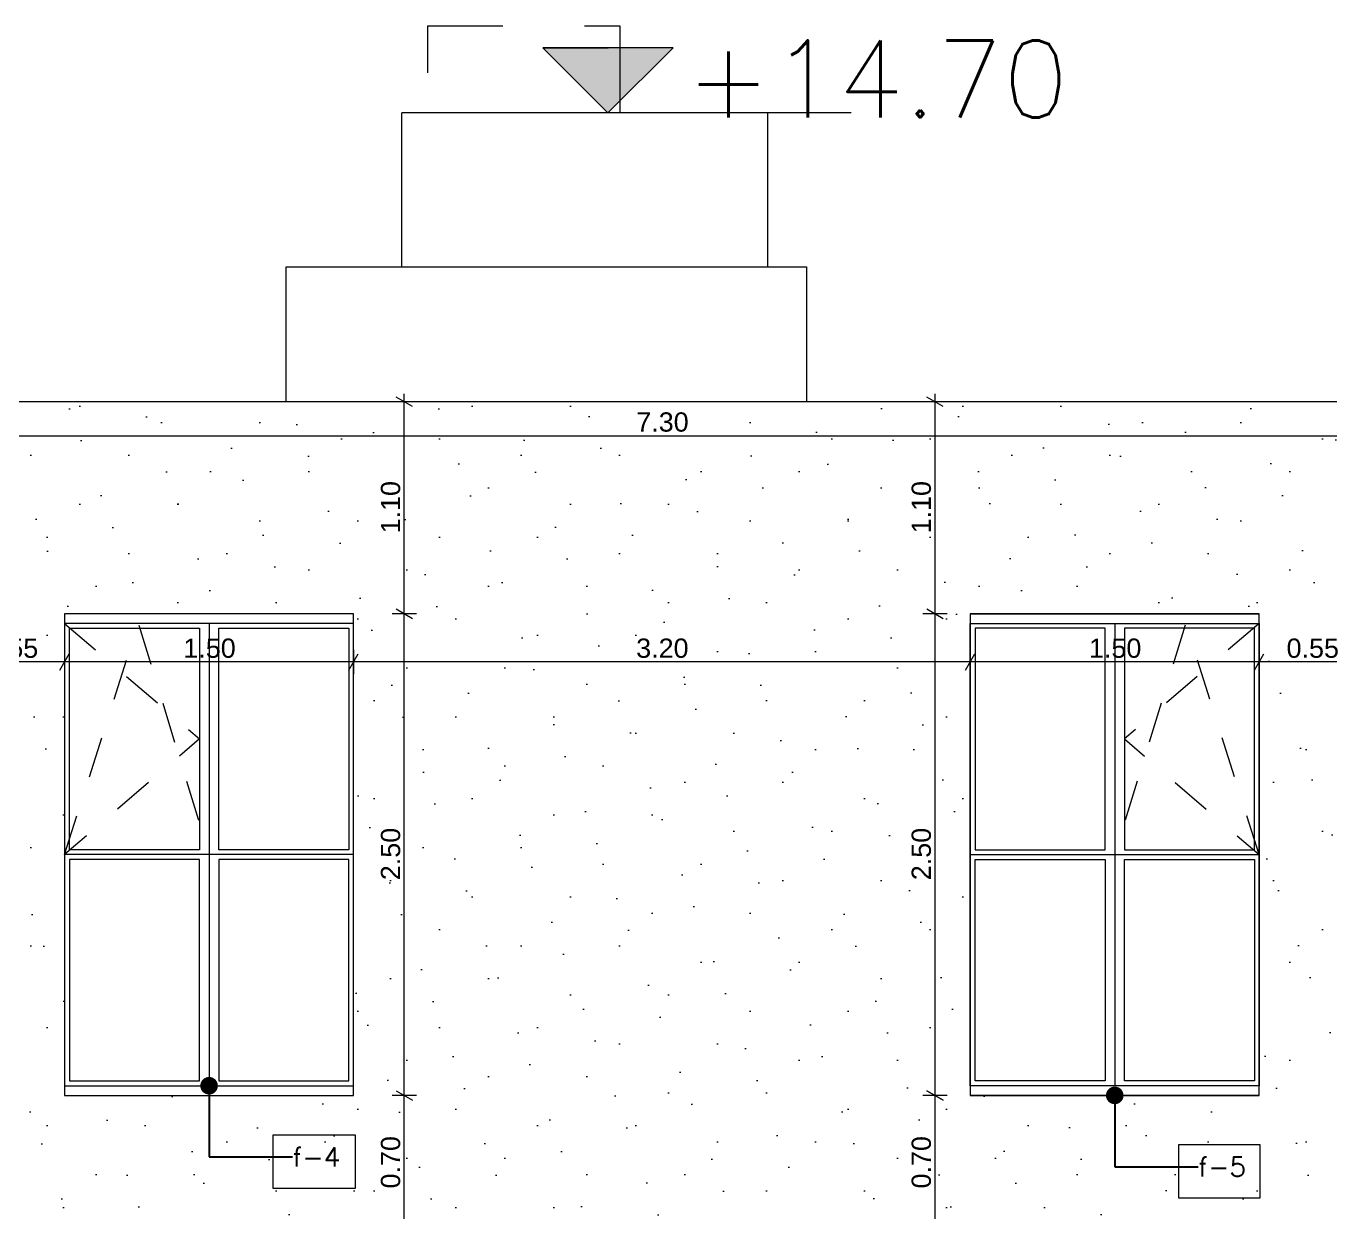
# Model space of a CAD drawing. Header units: millimetres. Extents: x 475616349 to 476941521, y 4620115302 to 4621446928.
# Drawn here: x 476739943 to 476746709, y 4620528616 to 4620534770 of the extents above; entities that cross this region are included whole.
import ezdxf

# ---------------------------------------------------------------- set-up
doc = ezdxf.new("R2010")
doc.units = ezdxf.units.MM
doc.header["$MEASUREMENT"] = 0
doc.linetypes.add('Dashed', pattern=[423.333333, 211.666667, -211.666667])
doc.linetypes.add('Long Dashed', pattern=[1058.333302, 634.99999, -423.333311])
for name, color, linetype, lineweight in [('0_Pen_No__1_Pen_No__250', 7, 'Continuous', 0), ('0_Pen_No__250_Pen_No__142', 142, 'Continuous', 0), ('0_Pen_No__7_Pen_No__250', 7, 'Continuous', 0), ('New_2D Drafting - General_Pen_No__1_Pen_No__253', 252, 'Continuous', 0), ('New_2D Drafting - General_Pen_No__2_Pen_No__250', 7, 'Continuous', 0), ('New_2D Drafting - General_Pen_No__30_Pen_No__9_Pen_No__9_Pen_No__42', 250, 'Continuous', 0), ('New_2D Drafting - General_Pen_No__30_Pen_No__9_Pen_No__9_Pen_No__7', 7, 'Continuous', 0), ('New_2D Drafting - General_Pen_No__7_Pen_No__250', 7, 'Continuous', 0), ('New_Structural - Bearing_Pen_No__7', 7, 'Continuous', 0), ('New_zoma_Pen_No__4', 7, 'Continuous', 0), ('New_zoma_Pen_No__7', 7, 'Continuous', 0), ('Structural - Bearing_Pen_No__7_Pen_No__7_Pen_No__7', 7, 'Continuous', 0), ('zoma_Pen_No__1_Pen_No__142', 142, 'Continuous', 0)]:
    doc.layers.add(name, color=color, linetype=linetype, lineweight=lineweight)
doc.layers.add('New_zoma', color=7, linetype='Continuous')
doc.styles.add('GENERATED_STYLE_1', font='arial.ttf')
doc.dimstyles.new('GENERATED_STYLE__18', dxfattribs={"dimtxt": 100, "dimasz": 64.421331, "dimexe": 0.18, "dimexo": 3, "dimgap": 0.09, "dimtad": 1, "dimtih": 1, "dimtoh": 1, "dimlfac": 0.001, "dimzin": 0, "dimdsep": 46, "dimtxsty": 'GENERATED_STYLE_1', "dimblk": 'ARROWHEAD_2', "dimblk1": 'ARROWHEAD_2', "dimblk2": 'ARROWHEAD_2', "dimcen": 0.09, "dimclrd": 7, "dimclre": 7, "dimclrt": 7, "dimadec": 0, "dimazin": 0, "dimtfac": 1, "dimtdec": 4, "dimtmove": 0, "dimatfit": 3, "dimfxl": 1, "dimtolj": 1, "dimtzin": 0, "dimarcsym": 0})
doc.dimstyles.new('GENERATED_STYLE__19', dxfattribs={"dimtxt": 100, "dimasz": 64.421331, "dimexe": 0.18, "dimexo": 3, "dimgap": 0.09, "dimtad": 1, "dimlfac": 0.001, "dimzin": 0, "dimdsep": 46, "dimtxsty": 'GENERATED_STYLE_1', "dimblk": 'ARROWHEAD_2', "dimblk1": 'ARROWHEAD_2', "dimblk2": 'ARROWHEAD_2', "dimcen": 0.09, "dimclrd": 7, "dimclre": 7, "dimclrt": 7, "dimadec": 0, "dimazin": 0, "dimtfac": 1, "dimtdec": 4, "dimtmove": 0, "dimatfit": 3, "dimfxl": 1, "dimtolj": 1, "dimtzin": 0, "dimarcsym": 0})
doc.dimstyles.new('GENERATED_STYLE__48', dxfattribs={"dimtxt": 0.18, "dimasz": 182.4, "dimexe": 0.18, "dimexo": 0.0625, "dimgap": 0.09, "dimtad": 0, "dimtih": 1, "dimtoh": 1, "dimdec": 4, "dimzin": 0, "dimdsep": 46, "dimcen": 0.09, "dimadec": 0, "dimazin": 0, "dimtfac": 1, "dimtdec": 4, "dimtmove": 0, "dimatfit": 3, "dimldrblk": 'ARROWHEAD_11', "dimfxl": 1, "dimtolj": 1, "dimtzin": 0, "dimarcsym": 0})

# ---------------------------------------------------------------- blocks, each defined once
blk = doc.blocks.new('*D922', base_point=(476577134.1, 4620325125.7))
at = {"layer": 'New_zoma_Pen_No__4', "color": 7, "linetype": 'Continuous', "lineweight": 0, "transparency": 16777216}
for p, q in [((476739616.7, 4620532686.3), (476739567.8, 4620532601.5)), ((476739592.2, 4620532580.3), (476739592.2, 4620532707.5)), ((476746916.8, 4620532686.3), (476746867.8, 4620532601.5)), ((476746892.3, 4620532580.3), (476746892.3, 4620532707.5)), ((476739592.2, 4620532643.9), (476746892.3, 4620532643.9))]:
    blk.add_line(p, q, dxfattribs=at)
at = {"layer": 'New_zoma_Pen_No__7', "color": 7, "lineweight": 0, "transparency": 16777216, "insert": (476743109.2, 4620532663.9), "char_height": 100, "attachment_point": 7, "style": 'GENERATED_STYLE_1'}
blk.add_mtext('\\A1;{\\pql;\\fArial|b0|i0|c0|p34;7.30}', dxfattribs=at)
blk = doc.blocks.new('ARROWHEAD_2')
at = {"color": 0, "linetype": 'Continuous', "lineweight": 0}
for p, q in [((0, 0), (-1, 0)), ((-0.38, -0.66), (0.38, 0.66))]:
    blk.add_line(p, q, dxfattribs=at)
blk = doc.blocks.new('*D986', base_point=(476577134.1, 4620325125.7))
at = {"layer": 'New_zoma_Pen_No__4', "color": 7, "linetype": 'Continuous', "lineweight": 0, "transparency": 16777216}
for p, q in [((476744723.2, 4620531720.4), (476744596, 4620531720.4)), ((476744617.2, 4620531744.8), (476744702, 4620531695.9)), ((476744659.6, 4620529220.4), (476744659.6, 4620531720.4)), ((476744723.2, 4620529220.4), (476744596, 4620529220.4)), ((476744617.2, 4620529244.8), (476744702, 4620529195.9)), ((476744659.6, 4620529178.9), (476744659.6, 4620529220.4))]:
    blk.add_line(p, q, dxfattribs=at)
at = {"layer": 'New_zoma_Pen_No__7', "color": 7, "lineweight": 0, "transparency": 16777216, "insert": (476744639.6, 4620530337.3), "char_height": 100, "attachment_point": 7, "rotation": 90, "style": 'GENERATED_STYLE_1'}
blk.add_mtext('\\A1;{\\pql;\\fArial|b0|i0|c0|p34;2.50}', dxfattribs=at)
blk = doc.blocks.new('*D987', base_point=(476577134.1, 4620325125.7))
at = {"layer": 'New_zoma_Pen_No__4', "color": 7, "linetype": 'Continuous', "lineweight": 0, "transparency": 16777216}
for p, q in [((476744723.2, 4620532820), (476744596, 4620532820)), ((476744702, 4620532795.5), (476744617.2, 4620532844.4)), ((476744659.6, 4620532820), (476744659.6, 4620532861.4)), ((476744659.6, 4620531720.4), (476744659.6, 4620532820)), ((476744723.2, 4620531720.4), (476744596, 4620531720.4)), ((476744617.2, 4620531744.8), (476744702, 4620531695.9))]:
    blk.add_line(p, q, dxfattribs=at)
at = {"layer": 'New_zoma_Pen_No__7', "color": 7, "lineweight": 0, "transparency": 16777216, "insert": (476744639.6, 4620532137.1), "char_height": 100, "attachment_point": 7, "rotation": 90, "style": 'GENERATED_STYLE_1'}
blk.add_mtext('\\A1;{\\pql;\\fArial|b0|i0|c0|p34;1.10}', dxfattribs=at)
blk = doc.blocks.new('*D990', base_point=(476577134.1, 4620325125.7))
at = {"layer": 'New_zoma_Pen_No__4', "color": 7, "linetype": 'Continuous', "lineweight": 0, "transparency": 16777216}
for p, q in [((476744723.2, 4620529220.4), (476744596, 4620529220.4)), ((476744702, 4620529195.9), (476744617.2, 4620529244.8)), ((476744659.6, 4620529220.4), (476744659.6, 4620529261.8)), ((476744659.6, 4620528520.4), (476744659.6, 4620529220.4)), ((476744617.2, 4620528544.8), (476744702, 4620528495.9)), ((476744723.2, 4620528520.4), (476744596, 4620528520.4))]:
    blk.add_line(p, q, dxfattribs=at)
at = {"layer": 'New_zoma_Pen_No__7', "color": 7, "lineweight": 0, "transparency": 16777216, "insert": (476744639.6, 4620528737.3), "char_height": 100, "attachment_point": 7, "rotation": 90, "style": 'GENERATED_STYLE_1'}
blk.add_mtext('\\A1;{\\pql;\\fArial|b0|i0|c0|p34;0.70}', dxfattribs=at)
blk = doc.blocks.new('*D1002', base_point=(476577134.1, 4620325125.7))
at = {"layer": 'New_zoma_Pen_No__4', "color": 7, "linetype": 'Continuous', "lineweight": 0, "transparency": 16777216}
for p, q in [((476741968.9, 4620529220.4), (476741841.8, 4620529220.4)), ((476741863, 4620529244.8), (476741947.7, 4620529195.9)), ((476741905.3, 4620528520.4), (476741905.3, 4620529220.4)), ((476741863, 4620528544.8), (476741947.7, 4620528495.9)), ((476741968.9, 4620528520.4), (476741841.8, 4620528520.4))]:
    blk.add_line(p, q, dxfattribs=at)
at = {"layer": 'New_zoma_Pen_No__7', "color": 7, "lineweight": 0, "transparency": 16777216, "insert": (476741885.3, 4620528737.3), "char_height": 100, "attachment_point": 7, "rotation": 90, "style": 'GENERATED_STYLE_1'}
blk.add_mtext('\\A1;{\\pql;\\fArial|b0|i0|c0|p34;0.70}', dxfattribs=at)
blk = doc.blocks.new('*D1003', base_point=(476577134.1, 4620325125.7))
at = {"layer": 'New_zoma_Pen_No__4', "color": 7, "linetype": 'Continuous', "lineweight": 0, "transparency": 16777216}
for p, q in [((476741968.9, 4620531720.4), (476741841.8, 4620531720.4)), ((476741863, 4620531744.8), (476741947.7, 4620531695.9)), ((476741905.3, 4620529220.4), (476741905.3, 4620531720.4)), ((476741968.9, 4620529220.4), (476741841.8, 4620529220.4)), ((476741863, 4620529244.8), (476741947.7, 4620529195.9))]:
    blk.add_line(p, q, dxfattribs=at)
at = {"layer": 'New_zoma_Pen_No__7', "color": 7, "lineweight": 0, "transparency": 16777216, "insert": (476741885.3, 4620530337.3), "char_height": 100, "attachment_point": 7, "rotation": 90, "style": 'GENERATED_STYLE_1'}
blk.add_mtext('\\A1;{\\pql;\\fArial|b0|i0|c0|p34;2.50}', dxfattribs=at)
blk = doc.blocks.new('*D1004', base_point=(476577134.1, 4620325125.7))
at = {"layer": 'New_zoma_Pen_No__4', "color": 7, "linetype": 'Continuous', "lineweight": 0, "transparency": 16777216}
for p, q in [((476741968.9, 4620532820), (476741841.8, 4620532820)), ((476741947.7, 4620532795.5), (476741863, 4620532844.4)), ((476741905.3, 4620532820), (476741905.3, 4620532861.4)), ((476741905.3, 4620531720.4), (476741905.3, 4620532820)), ((476741968.9, 4620531720.4), (476741841.8, 4620531720.4)), ((476741863, 4620531744.8), (476741947.7, 4620531695.9))]:
    blk.add_line(p, q, dxfattribs=at)
at = {"layer": 'New_zoma_Pen_No__7', "color": 7, "lineweight": 0, "transparency": 16777216, "insert": (476741885.3, 4620532137.1), "char_height": 100, "attachment_point": 7, "rotation": 90, "style": 'GENERATED_STYLE_1'}
blk.add_mtext('\\A1;{\\pql;\\fArial|b0|i0|c0|p34;1.10}', dxfattribs=at)
blk = doc.blocks.new('*D1028', base_point=(476577134.1, 4620325125.7))
at = {"layer": 'New_zoma_Pen_No__4', "color": 7, "linetype": 'Continuous', "lineweight": 0, "transparency": 16777216}
for p, q in [((476753662.4, 4620529234.8), (476753535.3, 4620529234.8)), ((476753556.4, 4620529259.3), (476753641.2, 4620529210.3)), ((476753598.8, 4620528506), (476753598.8, 4620529234.8)), ((476753662.4, 4620528506), (476753535.3, 4620528506)), ((476753556.4, 4620528530.5), (476753641.2, 4620528481.5))]:
    blk.add_line(p, q, dxfattribs=at)
at = {"layer": 'New_zoma_Pen_No__7', "color": 7, "lineweight": 0, "transparency": 16777216, "insert": (476753578.8, 4620528737.4), "char_height": 100, "attachment_point": 7, "rotation": 90, "style": 'GENERATED_STYLE_1'}
blk.add_mtext('\\A1;{\\pql;\\fArial|b0|i0|c0|p34;0.73}', dxfattribs=at)
blk = doc.blocks.new('*D1029', base_point=(476577134.1, 4620325125.7))
at = {"layer": 'New_zoma_Pen_No__4', "color": 7, "linetype": 'Continuous', "lineweight": 0, "transparency": 16777216}
for p, q in [((476753556.4, 4620531730.5), (476753641.2, 4620531681.5)), ((476753662.4, 4620531706), (476753535.3, 4620531706)), ((476753598.8, 4620529234.8), (476753598.8, 4620531706)), ((476753662.4, 4620529234.8), (476753535.3, 4620529234.8)), ((476753556.4, 4620529259.3), (476753641.2, 4620529210.3))]:
    blk.add_line(p, q, dxfattribs=at)
at = {"layer": 'New_zoma_Pen_No__7', "color": 7, "lineweight": 0, "transparency": 16777216, "insert": (476753578.8, 4620530337.4), "char_height": 100, "attachment_point": 7, "rotation": 90, "style": 'GENERATED_STYLE_1'}
blk.add_mtext('\\A1;{\\pql;\\fArial|b0|i0|c0|p34;2.47}', dxfattribs=at)
blk = doc.blocks.new('*D1030', base_point=(476577134.1, 4620325125.7))
at = {"layer": 'New_zoma_Pen_No__4', "color": 7, "linetype": 'Continuous', "lineweight": 0, "transparency": 16777216}
for p, q in [((476753662.4, 4620532420.4), (476753535.3, 4620532420.4)), ((476753556.4, 4620532444.9), (476753641.2, 4620532395.9)), ((476753598.8, 4620531706), (476753598.8, 4620532420.4)), ((476753556.4, 4620531730.5), (476753641.2, 4620531681.5)), ((476753662.4, 4620531706), (476753535.3, 4620531706))]:
    blk.add_line(p, q, dxfattribs=at)
at = {"layer": 'New_zoma_Pen_No__7', "color": 7, "lineweight": 0, "transparency": 16777216, "insert": (476753578.8, 4620531930.2), "char_height": 100, "attachment_point": 7, "rotation": 90, "style": 'GENERATED_STYLE_1'}
blk.add_mtext('\\A1;{\\pql;\\fArial|b0|i0|c0|p34;0.71}', dxfattribs=at)
blk = doc.blocks.new('*D1031', base_point=(476577134.1, 4620325125.7))
at = {"layer": 'New_zoma_Pen_No__4', "color": 7, "linetype": 'Continuous', "lineweight": 0, "transparency": 16777216}
for p, q in [((476753662.4, 4620532820), (476753535.3, 4620532820)), ((476753641.2, 4620532795.5), (476753556.4, 4620532844.4)), ((476753598.8, 4620532820), (476753598.8, 4620532861.4)), ((476753598.8, 4620532420.4), (476753598.8, 4620532820)), ((476753662.4, 4620532420.4), (476753535.3, 4620532420.4)), ((476753556.4, 4620532444.9), (476753641.2, 4620532395.9))]:
    blk.add_line(p, q, dxfattribs=at)
at = {"layer": 'New_zoma_Pen_No__7', "color": 7, "lineweight": 0, "transparency": 16777216, "insert": (476753578.8, 4620532487.2), "char_height": 100, "attachment_point": 7, "rotation": 90, "style": 'GENERATED_STYLE_1'}
blk.add_mtext('\\A1;{\\pql;\\fArial|b0|i0|c0|p34;0.40}', dxfattribs=at)
blk = doc.blocks.new('*D1035', base_point=(476577134.1, 4620325125.7))
at = {"layer": 'New_zoma_Pen_No__4', "color": 7, "linetype": 'Continuous', "lineweight": 0, "transparency": 16777216}
for p, q in [((476749392.8, 4620532819.8), (476749519.9, 4620532819.8)), ((476749498.7, 4620532795.4), (476749414, 4620532844.3)), ((476749456.3, 4620532861.3), (476749456.3, 4620532819.8)), ((476749456.3, 4620532819.8), (476749456.3, 4620531720.3)), ((476749392.8, 4620531720.3), (476749519.9, 4620531720.3)), ((476749498.7, 4620531695.8), (476749413.9, 4620531744.8))]:
    blk.add_line(p, q, dxfattribs=at)
at = {"layer": 'New_zoma_Pen_No__7', "color": 7, "lineweight": 0, "transparency": 16777216, "insert": (476749436.3, 4620532137), "char_height": 100, "attachment_point": 7, "rotation": 89.9998, "style": 'GENERATED_STYLE_1'}
blk.add_mtext('\\A1;{\\pql;\\fArial|b0|i0|c0|p34;1.10}', dxfattribs=at)
blk = doc.blocks.new('*D1036', base_point=(476577134.1, 4620325125.7))
at = {"layer": 'New_zoma_Pen_No__4', "color": 7, "linetype": 'Continuous', "lineweight": 0, "transparency": 16777216}
for p, q in [((476749456.3, 4620532819.9), (476749456.3, 4620531720.3)), ((476749392.8, 4620531720.3), (476749519.9, 4620531720.3)), ((476749498.7, 4620531695.8), (476749413.9, 4620531744.8)), ((476749456.3, 4620531720.3), (476749456.3, 4620529220.3)), ((476749392.7, 4620529220.3), (476749519.9, 4620529220.3)), ((476749498.7, 4620529195.9), (476749413.9, 4620529244.8)), ((476749456.3, 4620529220.3), (476749456.3, 4620528940.3))]:
    blk.add_line(p, q, dxfattribs=at)
at = {"layer": 'New_zoma_Pen_No__7', "color": 7, "lineweight": 0, "transparency": 16777216, "char_height": 100, "attachment_point": 7, "rotation": 89.9998, "style": 'GENERATED_STYLE_1'}
for s, insert in [('\\A1;{\\pql;\\fArial|b0|i0|c0|p34;2.50}', (476749436.3, 4620530337.3)), ('\\A1;{\\pql;\\fArial|b0|i0|c0|p34;0.28}', (476749436.3, 4620529244.8))]:
    blk.add_mtext(s, dxfattribs=dict(at, insert=insert))
blk = doc.blocks.new('*D1037', base_point=(476577134.1, 4620325125.7))
at = {"layer": 'New_zoma_Pen_No__4', "color": 7, "linetype": 'Continuous', "lineweight": 0, "transparency": 16777216}
for p, q in [((476749498.7, 4620529195.9), (476749413.9, 4620529244.8)), ((476749456.3, 4620529220.3), (476749456.3, 4620528940.3)), ((476749498.7, 4620528915.8), (476749413.9, 4620528964.8)), ((476749392.7, 4620528940.3), (476749519.9, 4620528940.3)), ((476749456.3, 4620528940.3), (476749456.3, 4620528520.3))]:
    blk.add_line(p, q, dxfattribs=at)
blk = doc.blocks.new('*D1038', base_point=(476577134.1, 4620325125.7))
at = {"layer": 'New_zoma_Pen_No__4', "color": 7, "linetype": 'Continuous', "lineweight": 0, "transparency": 16777216}
for p, q in [((476749498.7, 4620528915.8), (476749413.9, 4620528964.8)), ((476749456.3, 4620528940.3), (476749456.3, 4620528520.3)), ((476749498.7, 4620528495.8), (476749413.9, 4620528544.8)), ((476749392.7, 4620528520.3), (476749519.9, 4620528520.3)), ((476749456.3, 4620528520.3), (476749456.3, 4620526020.3))]:
    blk.add_line(p, q, dxfattribs=at)
at = {"layer": 'New_zoma_Pen_No__7', "color": 7, "lineweight": 0, "transparency": 16777216, "insert": (476749436.3, 4620528597.3), "char_height": 100, "attachment_point": 7, "rotation": 89.9998, "style": 'GENERATED_STYLE_1'}
blk.add_mtext('\\A1;{\\pql;\\fArial|b0|i0|c0|p34;0.42}', dxfattribs=at)
blk = doc.blocks.new('ARROWHEAD_11')
at = {"color": 0, "linetype": 'Continuous', "lineweight": 0}
blk.add_line((0, 0), (-1, 0), dxfattribs=at)
at = {"color": 0, "linetype": 'Continuous', "lineweight": 0, "const_width": 0.25, "flags": 128}
blk.add_lwpolyline([(-0.125, 0, 1), (0.125, 0, 1)], format="xyb", close=True, dxfattribs=at)
blk = doc.blocks.new('*D2210', base_point=(476577134.1, 4620325125.7))
at = {"layer": 'New_zoma_Pen_No__4', "color": 7, "linetype": 'Continuous', "lineweight": 0, "transparency": 16777216}
for p, q in [((476746341.7, 4620531533.6), (476746341.7, 4620531406.5)), ((476746892.4, 4620531533.6), (476746892.4, 4620531406.5)), ((476746317.3, 4620531427.7), (476746366.2, 4620531512.4)), ((476746892.4, 4620531470.1), (476746341.7, 4620531470.1)), ((476746867.9, 4620531427.7), (476746916.9, 4620531512.4)), ((476746933.8, 4620531470.1), (476746892.4, 4620531470.1))]:
    blk.add_line(p, q, dxfattribs=at)
at = {"layer": 'New_zoma_Pen_No__7', "color": 7, "lineweight": 0, "transparency": 16777216, "insert": (476746484, 4620531490.1), "char_height": 100, "attachment_point": 7, "style": 'GENERATED_STYLE_1'}
blk.add_mtext('\\A1;{\\pql;\\fArial|b0|i0|c0|p34;0.55}', dxfattribs=at)
blk = doc.blocks.new('*D2211', base_point=(476577134.1, 4620325125.7))
at = {"layer": 'New_zoma_Pen_No__4', "color": 7, "linetype": 'Continuous', "lineweight": 0, "transparency": 16777216}
for p, q in [((476744841.7, 4620531533.6), (476744841.7, 4620531406.5)), ((476746341.7, 4620531533.6), (476746341.7, 4620531406.5)), ((476744817.3, 4620531427.7), (476744866.2, 4620531512.4)), ((476746341.7, 4620531470.1), (476744841.7, 4620531470.1)), ((476746317.3, 4620531427.7), (476746366.2, 4620531512.4))]:
    blk.add_line(p, q, dxfattribs=at)
at = {"layer": 'New_zoma_Pen_No__7', "color": 7, "lineweight": 0, "transparency": 16777216, "insert": (476745458.7, 4620531490.1), "char_height": 100, "attachment_point": 7, "style": 'GENERATED_STYLE_1'}
blk.add_mtext('\\A1;{\\pql;\\fArial|b0|i0|c0|p34;1.50}', dxfattribs=at)
blk = doc.blocks.new('*D2212', base_point=(476577134.1, 4620325125.7))
at = {"layer": 'New_zoma_Pen_No__4', "color": 7, "linetype": 'Continuous', "lineweight": 0, "transparency": 16777216}
for p, q in [((476741641.8, 4620531533.6), (476741641.8, 4620531406.5)), ((476744841.7, 4620531533.6), (476744841.7, 4620531406.5)), ((476741617.3, 4620531427.7), (476741666.2, 4620531512.4)), ((476744841.7, 4620531470.1), (476741641.8, 4620531470.1)), ((476744817.3, 4620531427.7), (476744866.2, 4620531512.4))]:
    blk.add_line(p, q, dxfattribs=at)
at = {"layer": 'New_zoma_Pen_No__7', "color": 7, "lineweight": 0, "transparency": 16777216, "insert": (476743108.7, 4620531490.1), "char_height": 100, "attachment_point": 7, "style": 'GENERATED_STYLE_1'}
blk.add_mtext('\\A1;{\\pql;\\fArial|b0|i0|c0|p34;3.20}', dxfattribs=at)
blk = doc.blocks.new('*D2213', base_point=(476577134.1, 4620325125.7))
at = {"layer": 'New_zoma_Pen_No__4', "color": 7, "linetype": 'Continuous', "lineweight": 0, "transparency": 16777216}
for p, q in [((476740141.8, 4620531533.6), (476740141.8, 4620531406.5)), ((476741641.8, 4620531533.6), (476741641.8, 4620531406.5)), ((476740117.3, 4620531427.7), (476740166.2, 4620531512.4)), ((476741641.8, 4620531470.1), (476740141.8, 4620531470.1)), ((476741617.3, 4620531427.7), (476741666.2, 4620531512.4))]:
    blk.add_line(p, q, dxfattribs=at)
at = {"layer": 'New_zoma_Pen_No__7', "color": 7, "lineweight": 0, "transparency": 16777216, "insert": (476740758.7, 4620531490.1), "char_height": 100, "attachment_point": 7, "style": 'GENERATED_STYLE_1'}
blk.add_mtext('\\A1;{\\pql;\\fArial|b0|i0|c0|p34;1.50}', dxfattribs=at)
blk = doc.blocks.new('*D2214', base_point=(476577134.1, 4620325125.7))
at = {"layer": 'New_zoma_Pen_No__4', "color": 7, "linetype": 'Continuous', "lineweight": 0, "transparency": 16777216}
for p, q in [((476739591.9, 4620531533.6), (476739591.9, 4620531406.5)), ((476740141.8, 4620531533.6), (476740141.8, 4620531406.5)), ((476739591.9, 4620531470.1), (476739550.4, 4620531470.1)), ((476739616.3, 4620531512.4), (476739567.4, 4620531427.7)), ((476740141.8, 4620531470.1), (476739591.9, 4620531470.1)), ((476740117.3, 4620531427.7), (476740166.2, 4620531512.4))]:
    blk.add_line(p, q, dxfattribs=at)
at = {"layer": 'New_zoma_Pen_No__7', "color": 7, "lineweight": 0, "transparency": 16777216, "insert": (476739733.8, 4620531490.1), "char_height": 100, "attachment_point": 7, "style": 'GENERATED_STYLE_1'}
blk.add_mtext('\\A1;{\\pql;\\fArial|b0|i0|c0|p34;0.55}', dxfattribs=at)

msp = doc.modelspace()

# ---------------------------------------------------------------- hatches: boundary and pattern name
at = {"layer": '0_Pen_No__250_Pen_No__142', "linetype": 'Continuous', "lineweight": 0}
msp.add_hatch(color=142, dxfattribs=at).paths.add_polyline_path([(476742962.38, 4620534319.813), (476743300.073, 4620534657.342), (476742624.851, 4620534657.507)])
at = {"layer": 'New_2D Drafting - General_Pen_No__30_Pen_No__9_Pen_No__9_Pen_No__42', "linetype": 'Continuous', "lineweight": 0}
h = msp.add_hatch(dxfattribs=at)
h.set_pattern_fill('CUT_STONE', color=250, style=0, pattern_type=2)
h.set_pattern_definition([(45, (476577134.07, 4620325925.74), (-254.55844, 254.55844), [0, -240, 0, -360]), (110, (476577934.07, 4620325925.74), (338.28934, 123.12725), [0, -176, 0, -304])])
h.paths.add_polyline_path([(476739592.231, 4620519620.364), (476739992.231, 4620519620.364), (476739992.231, 4620522120.362), (476741642.377, 4620522120.362), (476741642.377, 4620519620.363), (476744842.645, 4620519620.363), (476744842.645, 4620522120.362), (476746342.231, 4620522120.362), (476746342.231, 4620519620.364), (476746892.282, 4620519620.364), (476746892.282, 4620522120.362), (476746892.282, 4620532819.956), (476739592.231, 4620532819.956)])
h.paths.add_polyline_path([(476741642.238, 4620522820.363), (476741642.238, 4620525320.364), (476740142.238, 4620525320.364), (476740142.238, 4620522820.363)], flags=0)
h.paths.add_polyline_path([(476741642.238, 4620529220.363), (476741642.238, 4620531720.363), (476740142.238, 4620531720.363), (476740142.238, 4620529220.363)], flags=0)
h.paths.add_polyline_path([(476741642.238, 4620526020.363), (476741642.238, 4620528520.364), (476740142.238, 4620528520.364), (476740142.238, 4620526020.363)], flags=0)
h.paths.add_polyline_path([(476746342.225, 4620529220.363), (476746342.225, 4620531720.363), (476744842.225, 4620531720.363), (476744842.225, 4620529220.363)], flags=0)
h.paths.add_polyline_path([(476746342.225, 4620526020.363), (476746342.225, 4620528520.364), (476744842.225, 4620528520.364), (476744842.225, 4620526020.363)], flags=0)
h.paths.add_polyline_path([(476744842.225, 4620525320.364), (476744842.225, 4620522820.363), (476746342.225, 4620522820.363), (476746342.225, 4620525320.364)], flags=0)

# ---------------------------------------------------------------- linework, layer by layer
at = {"layer": '0_Pen_No__1_Pen_No__250', "color": 7, "linetype": 'Continuous', "lineweight": 0, "flags": 128}
for points in [[(476742962.38, 4620534319.813), (476742624.851, 4620534657.507), (476742962.462, 4620534657.424)], [(476742962.38, 4620534319.813), (476743300.073, 4620534657.342), (476742962.462, 4620534657.424)], [(476744224.769, 4620534319.505), (476742624.769, 4620534319.896)]]:
    msp.add_lwpolyline(points, dxfattribs=at)
at = {"layer": '0_Pen_No__250_Pen_No__142', "color": 142, "linetype": 'Continuous', "lineweight": 0, "flags": 128}
msp.add_lwpolyline([(476742962.38, 4620534319.813), (476743300.073, 4620534657.342), (476742624.851, 4620534657.507)], close=True, dxfattribs=at)
at = {"layer": '0_Pen_No__7_Pen_No__250', "color": 7, "linetype": 'Continuous', "lineweight": 0, "flags": 128}
for points in [[(476741642.238, 4620531720.364), (476740142.238, 4620531720.364)], [(476744842.225, 4620531720.364), (476746342.225, 4620531720.364)], [(476740142.238, 4620529220.363), (476741642.238, 4620529220.363)], [(476746342.225, 4620529220.363), (476744842.225, 4620529220.363)]]:
    msp.add_lwpolyline(points, dxfattribs=at)
at = {"layer": 'New_2D Drafting - General_Pen_No__1_Pen_No__253', "color": 252, "linetype": 'Long Dashed', "lineweight": 0, "flags": 128}
msp.add_lwpolyline([(476743024.938, 4620534319.798), (476743024.938, 4620534770.189), (476742024.938, 4620534770.189), (476742024.938, 4620534319.813)], dxfattribs=at)
at = {"layer": 'New_2D Drafting - General_Pen_No__2_Pen_No__250', "color": 7, "linetype": 'Continuous', "lineweight": 0, "flags": 128}
for points in [[(476741224.824, 4620529016.058), (476741650.825, 4620529016.058), (476741650.825, 4620528736.37), (476741224.824, 4620528736.37)], [(476745924.94, 4620528965.995), (476746345.94, 4620528965.995), (476746345.94, 4620528686.307), (476745924.94, 4620528686.307)]]:
    msp.add_lwpolyline(points, close=True, dxfattribs=at)
at = {"layer": 'New_2D Drafting - General_Pen_No__30_Pen_No__9_Pen_No__9_Pen_No__7', "color": 7, "linetype": 'Continuous', "lineweight": 0, "flags": 128}
for points in [[(476739592.231, 4620519620.364), (476739992.231, 4620519620.364), (476739992.231, 4620522120.362), (476741642.377, 4620522120.362), (476741642.377, 4620519620.363), (476744842.645, 4620519620.363), (476744842.645, 4620522120.362), (476746342.231, 4620522120.362), (476746342.231, 4620519620.364), (476746892.282, 4620519620.364), (476746892.282, 4620522120.362), (476746892.282, 4620532819.956), (476739592.231, 4620532819.956)], [(476741642.238, 4620529220.363), (476741642.238, 4620531720.363), (476740142.238, 4620531720.363), (476740142.238, 4620529220.363)], [(476746342.225, 4620529220.363), (476746342.225, 4620531720.363), (476744842.225, 4620531720.363), (476744842.225, 4620529220.363)]]:
    msp.add_lwpolyline(points, close=True, dxfattribs=at)
at = {"layer": 'New_2D Drafting - General_Pen_No__7_Pen_No__250', "color": 7, "linetype": 'Dashed', "lineweight": 0, "flags": 128}
for points in [[(476740142.44, 4620530470.364), (476740524.299, 4620531670.364), (476740892.174, 4620530470.364)], [(476740142.44, 4620531670.364), (476740842.233, 4620531070.364), (476740142.44, 4620530470.364)], [(476746342.023, 4620530470.364), (476745960.164, 4620531670.364), (476745592.289, 4620530470.364)], [(476746342.023, 4620531670.364), (476745642.229, 4620531070.364), (476746342.023, 4620530470.364)]]:
    msp.add_lwpolyline(points, dxfattribs=at)
at = {"layer": 'New_Structural - Bearing_Pen_No__7', "color": 7, "linetype": 'Continuous', "lineweight": 0}
for p, q in [((476741892.044, 4620533519.776), (476741892.044, 4620534319.813)), ((476743792.043, 4620534319.813), (476741892.044, 4620534319.813)), ((476743792.043, 4620533519.776), (476743792.043, 4620534319.813))]:
    msp.add_line(p, q, dxfattribs=at)
msp.add_lwpolyline([(476741292.044, 4620532819.956), (476741292.044, 4620533519.776), (476743992.044, 4620533519.776), (476743992.044, 4620532819.956)], dxfattribs=at)
at = {"layer": 'Structural - Bearing_Pen_No__7_Pen_No__7_Pen_No__7', "color": 7, "linetype": 'Continuous', "lineweight": 0}
for p, q in [((476740142.44, 4620531670.364), (476740142.44, 4620529270.364)), ((476741641.908, 4620531670.364), (476740142.44, 4620531670.364)), ((476740892.234, 4620531670.364), (476740892.174, 4620529270.426)), ((476741641.908, 4620529270.364), (476741641.908, 4620531670.364)), ((476744842.555, 4620531670.364), (476746342.023, 4620531670.364)), ((476744842.555, 4620529270.364), (476744842.555, 4620531670.364)), ((476745592.229, 4620531670.364), (476745592.289, 4620529270.426)), ((476746342.023, 4620531670.364), (476746342.023, 4620529270.364)), ((476740167.44, 4620531645.364), (476740842.233, 4620531645.364)), ((476740167.44, 4620530495.364), (476740167.44, 4620531645.364)), ((476740842.233, 4620531645.364), (476740842.233, 4620530495.364)), ((476740942.237, 4620531645.364), (476741616.908, 4620531645.364)), ((476740942.237, 4620530495.364), (476740942.237, 4620531645.364)), ((476741616.908, 4620531645.364), (476741616.908, 4620530495.364)), ((476745542.225, 4620531645.364), (476744867.555, 4620531645.364)), ((476744867.555, 4620531645.364), (476744867.555, 4620530495.364)), ((476745542.225, 4620530495.364), (476745542.225, 4620531645.364)), ((476746317.023, 4620531645.364), (476745642.229, 4620531645.364)), ((476745642.229, 4620531645.364), (476745642.229, 4620530495.364)), ((476746317.023, 4620530495.364), (476746317.023, 4620531645.364)), ((476741641.908, 4620530470.364), (476740142.44, 4620530470.364)), ((476740842.233, 4620530495.364), (476740167.44, 4620530495.364)), ((476740842.233, 4620530445.364), (476740167.44, 4620530445.364)), ((476740167.44, 4620530445.364), (476740167.44, 4620529295.364)), ((476740842.233, 4620529295.364), (476740842.233, 4620530445.364)), ((476741616.908, 4620530495.364), (476740942.237, 4620530495.364)), ((476740942.237, 4620530445.364), (476740942.237, 4620529295.364)), ((476741616.908, 4620530445.364), (476740942.237, 4620530445.364)), ((476741616.908, 4620529295.364), (476741616.908, 4620530445.364)), ((476744842.555, 4620530470.364), (476746342.023, 4620530470.364)), ((476744867.555, 4620530495.364), (476745542.225, 4620530495.364)), ((476744867.555, 4620529295.364), (476744867.555, 4620530445.364)), ((476744867.555, 4620530445.364), (476745542.225, 4620530445.364)), ((476745542.225, 4620530445.364), (476745542.225, 4620529295.364)), ((476745642.229, 4620530495.364), (476746317.023, 4620530495.364)), ((476745642.229, 4620530445.364), (476746317.023, 4620530445.364)), ((476745642.229, 4620529295.364), (476745642.229, 4620530445.364)), ((476746317.023, 4620530445.364), (476746317.023, 4620529295.364)), ((476740167.44, 4620529295.364), (476740842.233, 4620529295.364)), ((476740942.237, 4620529295.364), (476741616.908, 4620529295.364)), ((476745542.225, 4620529295.364), (476744867.555, 4620529295.364)), ((476746317.023, 4620529295.364), (476745642.229, 4620529295.364)), ((476740142.44, 4620529270.364), (476741641.908, 4620529270.364)), ((476746342.023, 4620529270.364), (476744842.555, 4620529270.364))]:
    msp.add_line(p, q, dxfattribs=at)

# ---------------------------------------------------------------- texts
at = {"layer": 'New_2D Drafting - General_Pen_No__2_Pen_No__250', "color": 7, "linetype": 'Continuous', "lineweight": 0, "char_height": 100, "attachment_point": 4}
for s, insert in [('\\A1;{\\pql;\\Ftxt.shx;f-\\Ftxt.shx;4}', (476741324.824, 4620528900.652)), ('\\A1;{\\pql;\\Ftxt.shx;f-\\Ftxt.shx;5}', (476746024.94, 4620528849.839))]:
    msp.add_mtext(s, dxfattribs=dict(at, insert=insert))
at = {"layer": 'zoma_Pen_No__1_Pen_No__142', "color": 142, "linetype": 'Continuous', "lineweight": 0, "insert": (476743364.683, 4620534296.069), "char_height": 400, "attachment_point": 7, "rotation": 359.9860128}
msp.add_mtext('\\A1;{\\pql;\\Ftxt.shx;+1\\Ftxt.shx;4\\Ftxt.shx;.\\Ftxt.shx;70}', dxfattribs=at)

# ---------------------------------------------------------------- dimensions: what is measured, and where the dimension line sits
at = {"layer": 'New_zoma', "color": 7, "linetype": 'Continuous', "lineweight": 0}
for base, p1, p2, angle, picture, middle, turn in [((476753598.826, 4620532819.956), (476711922.336, 4620532420.406), (476711922.326, 4620532819.956), 90, '*D1031', (476753528.826, 4620532617.034), 90), ((476749456.322, 4620529220.322), (476716541.379, 4620531720.418), (476716442.413, 4620529220.436), 269.9998025, '*D1036', (476749386.326, 4620530467.167), 89.9998025), ((476749456.331, 4620531720.304), (476718891.702, 4620532819.956), (476716541.379, 4620531720.418), 269.9998025, '*D1035', (476749386.333, 4620532266.931), 89.9998025), ((476741905.346, 4620532819.956), (476741641.761, 4620531720.364), (476739591.856, 4620532819.956), 90, '*D1004', (476741835.346, 4620532267.013), 90), ((476744659.604, 4620532819.956), (476744841.749, 4620531720.364), (476746892.386, 4620532819.956), 90, '*D987', (476744589.604, 4620532267.013), 90), ((476753598.826, 4620532420.406), (476711922.605, 4620531706.017), (476711922.336, 4620532420.406), 90, '*D1030', (476753528.826, 4620532060.065), 90), ((476753598.826, 4620531706.017), (476711922.621, 4620529234.801), (476711922.605, 4620531706.017), 90, '*D1029', (476753528.826, 4620530467.263), 90), ((476741905.346, 4620531720.364), (476741641.761, 4620529220.363), (476741641.761, 4620531720.364), 90, '*D1003', (476741835.346, 4620530467.217), 90), ((476744659.604, 4620531720.364), (476744841.749, 4620529220.363), (476744841.749, 4620531720.364), 90, '*D986', (476744589.604, 4620530467.217), 90), ((476749456.321, 4620528940.298), (476716442.413, 4620529220.436), (476716442.413, 4620528940.412), 269.9998025, '*D1037', (476749386.323, 4620529374.702), 89.9998025), ((476753598.826, 4620529234.801), (476711922.432, 4620528506.017), (476711922.621, 4620529234.801), 90, '*D1028', (476753528.826, 4620528867.263), 90), ((476741905.346, 4620529220.363), (476741641.761, 4620528520.364), (476741641.761, 4620529220.363), 90, '*D1002', (476741835.346, 4620528867.217), 90), ((476744659.604, 4620529220.363), (476744841.749, 4620528520.364), (476744659.604, 4620529220.363), 90, '*D990', (476744589.604, 4620528867.217), 90), ((476749456.32, 4620528520.304), (476716442.413, 4620528940.412), (476716541.379, 4620528520.418), 269.9998025, '*D1038', (476749386.32, 4620528727.155), 89.9998025)]:
    dim = msp.add_linear_dim(base=base, p1=p1, p2=p2, angle=angle, dimstyle='GENERATED_STYLE__19', dxfattribs=at)
    dim.commit()
    dim.dimension.update_dxf_attribs({"geometry": picture, "text_midpoint": middle, "dimtype": 160, "text_rotation": turn})
for base, p1, p2, picture, middle in [((476739591.856, 4620531470.054), (476740141.761, 4620531720.364), (476739591.856, 4620532819.956), '*D2214', (476739863.662, 4620531540.054)), ((476746341.749, 4620531470.054), (476746892.386, 4620532819.956), (476746341.749, 4620531720.364), '*D2210', (476746613.921, 4620531540.054)), ((476740141.761, 4620531470.054), (476741641.761, 4620531720.364), (476740141.761, 4620531720.364), '*D2213', (476740888.615, 4620531540.054)), ((476741641.761, 4620531470.054), (476744841.749, 4620531720.364), (476741641.761, 4620531720.364), '*D2212', (476743238.608, 4620531540.054)), ((476744841.749, 4620531470.054), (476746341.749, 4620531720.364), (476744841.749, 4620531720.364), '*D2211', (476745588.602, 4620531540.054))]:
    dim = msp.add_linear_dim(base=base, p1=p1, p2=p2, angle=180, dimstyle='GENERATED_STYLE__18', dxfattribs=at)
    dim.commit()
    dim.dimension.update_dxf_attribs({"geometry": picture, "text_midpoint": middle, "dimtype": 160})
dim = msp.add_linear_dim(base=(476746892.282, 4620532643.918), p1=(476739592.231, 4620532819.956), p2=(476746892.282, 4620532819.956), dimstyle='GENERATED_STYLE__18', dxfattribs=at)
dim.commit()
dim.dimension.update_dxf_attribs({"geometry": '*D922', "text_midpoint": (476743239.11, 4620532713.918), "dimtype": 160})

# ---------------------------------------------------------------- leaders
at = {"layer": 'New_2D Drafting - General_Pen_No__2_Pen_No__250', "color": 7, "linetype": 'Continuous', "lineweight": 0, "annotation_type": 0, "has_hookline": 1, "hookline_direction": 0, "text_width": 266.667}
for points in [[(476740892.174, 4620529270.426), (476740892.174, 4620528900.652), (476741324.734, 4620528900.652)], [(476745592.289, 4620529220.363), (476745592.289, 4620528849.839), (476746024.85, 4620528849.839)]]:
    msp.add_leader(points, dimstyle='GENERATED_STYLE__48', dxfattribs=at)

doc.saveas('drawing.dxf')
